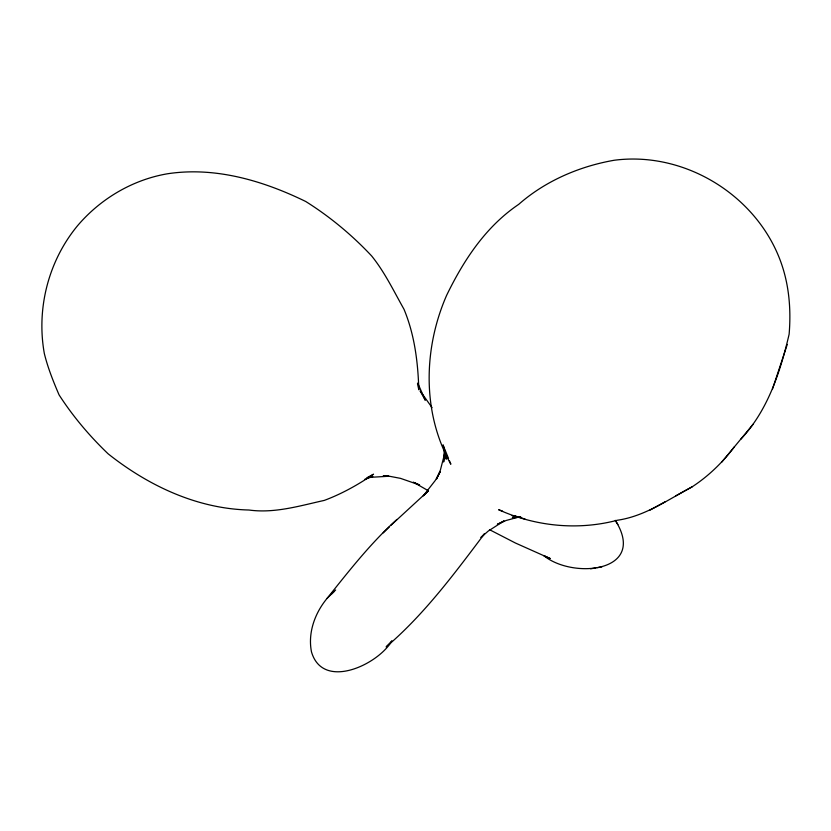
<?xml version="1.0" encoding="UTF-8"?>
<svg xmlns="http://www.w3.org/2000/svg" width="831" height="831" viewBox="0 0 831 831"><rect width="100%" height="100%" fill="white"/><g stroke="black" fill="none" stroke-linecap="round" stroke-linejoin="round"><path stroke-width="1.25" d="M445.094 452.209L443.64 462.015L444.315 449.291M740.681 439.35C767.782 410.576 780.351 371.862 789.128 334.207C791.289 308 788.899 281.792 779.021 257.226C753.198 193.052 682.853 151.2 614.14 160.269C579.394 166.325 545.344 180.94 518.7 204.364C485.72 226.655 463.75 260.093 446.642 295.296C423.343 348.511 421.94 412.778 450.849 464.228L449.467 460.81M445.021 452.209L440.388 470.076L436.555 478.936L440.15 471.759L435.247 480.495L423.259 495.858L428.474 490.768L390.965 525.265M772.487 389.033L787.269 344.418M484.317 533.99C454.318 573.785 424.34 614.327 386.145 646.944L391.91 640.867C378.063 664.707 322.844 690.8 311.49 651.909C307.667 632.838 314.928 612.998 327.113 598.351C348.968 570.97 370.74 543.048 396.948 519.427M502.589 511.148L498.652 509.725C535.652 526.459 577.929 530.614 617.288 520.258C644.96 516.28 668.02 499.618 692.14 486.841C708.5 476.121 722.658 462.452 734.355 446.818M721.599 462.296L753.135 424.236M484.296 533.969L480.931 537.491L488.275 531.04L504.043 520.923L497.343 524.33L506.069 520.507L520.133 516.643M327.113 598.351L335.662 589.979M331.351 594.217L333.917 591.703M383.174 532.9L389.303 526.927M649.645 510.317L665.174 501.747M675.79 495.858L692.14 486.841M366.7 477.846L373.524 474.2C358.161 484.712 341.77 493.894 324.308 500.397C299.555 505.871 274.562 513.558 248.916 510.016C196.937 508.717 148.292 485.678 108.144 453.84C89.675 436.161 72.899 416.352 59.063 394.87C53.277 381.419 47.803 367.728 44.323 353.487C36.273 308.623 48.364 261.131 77.418 225.876C100.281 198.889 132.399 179.808 167.301 173.804C215.104 166.439 263.115 180.691 305.756 201.507C329.917 216.673 352.199 235.173 371.686 256C384.784 272.246 393.78 291.172 403.991 309.246C414.638 334.831 418.003 362.42 418.814 389.781L417.474 383.6M364.518 479.425L372.797 476.558L367.873 477.68M544.004 555.825C573.504 579.529 647.754 571.936 615.304 520.341M590.633 568.809L595.817 567.926M597.458 567.635L601.831 566.887M514.877 517.381L512.353 517.806L520.892 517.121M370.481 477.316L389.001 476.246L383.278 475.737L390.362 476.423L400.511 478.365L419.603 484.992L414.357 482.593M515.864 516.061L512.114 515.656L518.741 516.903L525.254 519.25M544.014 555.659L550.257 558.567L515.355 542.986L489.459 529.648M413.308 482.115L428.36 490.757M432.078 407.647L420.174 390.986L425.285 400.251L417.723 383.081M615.511 520.715L617.869 524.558M444.398 448.283L443.016 444.865L445.167 451.96L446.237 459.19L444.855 449.156M445.323 450.558L448.543 458.525"/></g></svg>
